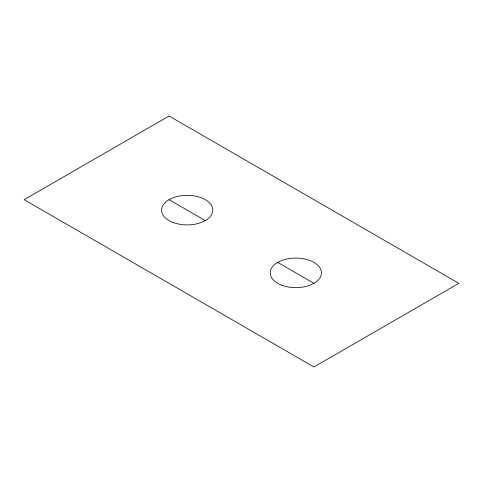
<?xml version="1.0" encoding="UTF-8"?>
<svg xmlns="http://www.w3.org/2000/svg" width="483" height="483" viewBox="0 0 483 483"><rect width="100%" height="100%" fill="white"/><g stroke="black" fill="none" stroke-linecap="round" stroke-linejoin="round"><path stroke-width="0.72" d="M169.05 199.672L205.275 220.586M277.725 262.414L313.95 283.328M169.05 116.017L24.15 199.672L313.95 366.983L458.85 283.328L169.05 116.017M281.837 285.254A25.617 14.786 0 0 0 321.412 273.68A25.617 14.786 0 0 0 284.264 259.679A25.617 14.786 0 0 0 281.837 285.254M173.162 222.512A25.617 14.786 0 0 0 212.737 210.938A25.617 14.786 0 0 0 175.589 196.937A25.617 14.786 0 0 0 173.162 222.512"/></g></svg>
